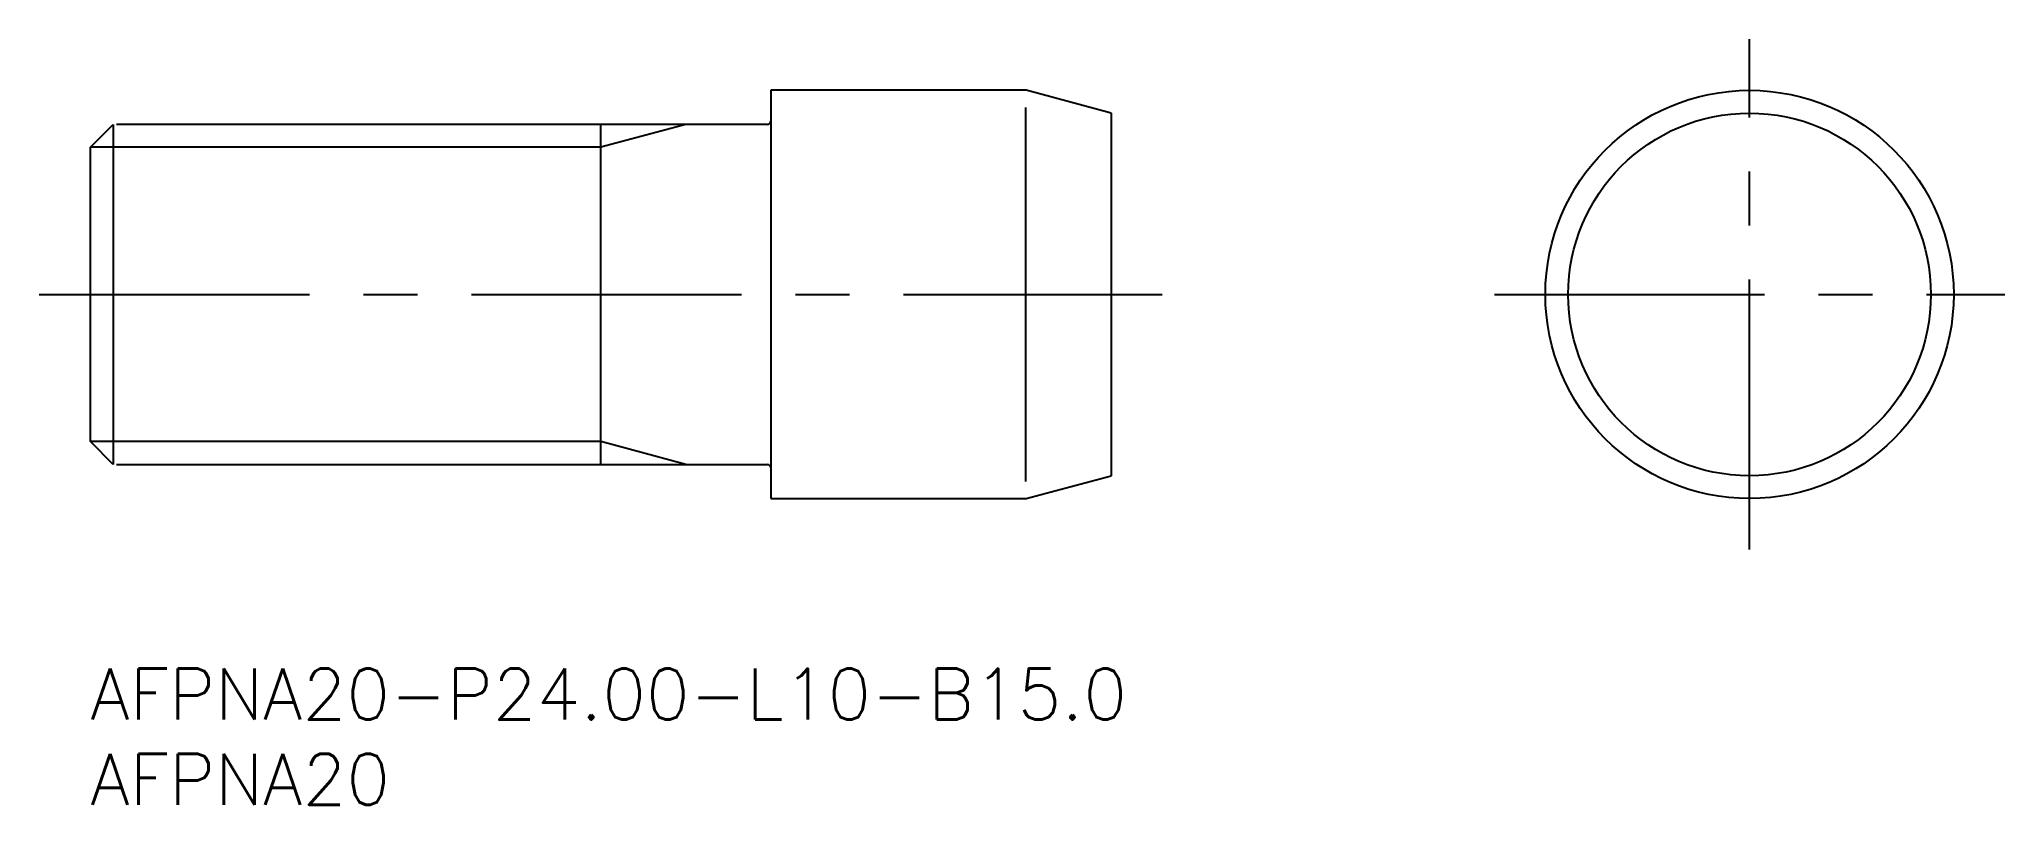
# Model space of a CAD drawing. Extents: x -3 to 113, y -8 to 37.
import ezdxf

# ---------------------------------------------------------------- set-up
doc = ezdxf.new("R2010")
doc.units = 0
doc.header["$LTSCALE"] = 0.5
doc.linetypes.add('CENTER', pattern=[50.8, 31.75, -6.35, 6.35, -6.35])
for name, color, linetype in [('MSM_CENTER', 1, 'CENTER'), ('MSM_CONTINUOUS', 7, 'CONTINUOUS'), ('MSM_NARROW', 5, 'CONTINUOUS'), ('MSM_PART_NUMBER', 7, 'CONTINUOUS')]:
    doc.layers.add(name, color=color, linetype=linetype)
doc.styles.get("Standard").update_dxf_attribs({"font": 'txt.shx', "height": 1, "bigfont": 'bigfont.shx'})

# ---------------------------------------------------------------- blocks, each defined once
blk = doc.blocks.new('*U11')
at = {"layer": 'MSM_PART_NUMBER'}
blk.add_text('AFPNA20-P24.00-L10-B15.0', height=3, dxfattribs=at).set_placement((0, -3))
blk = doc.blocks.new('*U12')
at = {"layer": 'MSM_PART_NUMBER'}
blk.add_text('AFPNA20', height=3, dxfattribs=at).set_placement((0, -8))

msp = doc.modelspace()

# ---------------------------------------------------------------- linework, layer by layer
at = {"layer": 'MSM_CENTER'}
for p, q in [((97.53, 7), (97.53, 37)), ((-3, 22), (63, 22)), ((82.53, 22), (112.53, 22))]:
    msp.add_line(p, q, dxfattribs=at)
at = {"layer": 'MSM_CONTINUOUS'}
for p, q in [((55, 34), (40, 34)), ((40, 34), (40, 10)), ((60, 32.66), (55, 34)), ((60, 32.66), (60, 11.34)), ((0, 30.65), (1.35, 32)), ((1.35, 32), (1.35, 12)), ((39.8, 32), (1.53, 32)), ((30, 12), (30, 32)), ((0, 13.35), (0, 30.65)), ((1.35, 12), (0, 13.35)), ((1.53, 12), (39.8, 12)), ((55, 10), (60, 11.34)), ((40, 10), (55, 10))]:
    msp.add_line(p, q, dxfattribs=at)
for radius in [12, 10.66]:
    msp.add_circle((97.53, 22), radius, dxfattribs=at)
for centre, start, end in [((39.8, 32.2), 270, 0), ((39.8, 11.8), 0, 90)]:
    msp.add_arc(centre, 0.2, start, end, dxfattribs=at)
at = {"layer": 'MSM_NARROW'}
for p, q in [((54.97, 33), (54.97, 11)), ((35, 32), (30, 30.65)), ((30, 30.65), (0, 30.65)), ((30, 13.35), (0, 13.35)), ((35, 12), (30, 13.35))]:
    msp.add_line(p, q, dxfattribs=at)

# ---------------------------------------------------------------- block references
at = {"layer": 'MSM_CONTINUOUS'}
for name in ['*U11', '*U12']:
    msp.add_blockref(name, (0, 0), dxfattribs=at)

doc.saveas('drawing.dxf')
